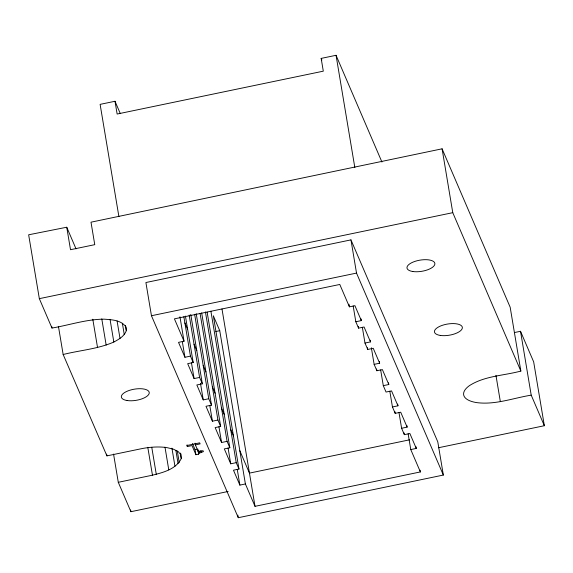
<?xml version="1.0" encoding="UTF-8"?>
<svg xmlns="http://www.w3.org/2000/svg" width="573" height="573" viewBox="0 0 573 573"><rect width="100%" height="100%" fill="white"/><g stroke="black" fill="none" stroke-linecap="round" stroke-linejoin="round"><path stroke-width="0.86" d="M195.092 443.18L195.372 444.877L200.127 443.889L199.683 442.857L186.905 445.515L187.35 446.546L191.998 445.579L195.916 454.711L198.645 454.145L198.358 450.808M58.439 326.352L63.152 354.508C79.991 350.246 97.79 349.072 113.834 342.038C118.804 339.359 124.284 336.33 126.311 330.707L126.01 327.047C121.283 319.963 111.656 319.748 103.999 319.161C86.294 319.276 69.297 325.127 51.978 328.057L39.336 298.655L28.65 234.794L66.747 227.23L76.037 248.883M113.561 454.081L118.282 482.301L152.461 475.189C163.104 472.546 176.119 469.201 181.261 458.536L180.667 453.128M198.788 453.365L203.444 451.603L203.043 450.679L198.294 451.667L195.372 444.877M120.294 113.583L115.001 101.271L100.117 104.365L118.905 216.63M115.001 101.271L117.136 114.041L323.301 71.167L321.166 58.396L336.05 55.295L381.926 162.03M438.366 447.764L544.35 425.718L531.207 395.148C513.222 398.07 495.28 405.032 476.8 402.626A31.938 12.785 -9.5 0 1 469.48 385.6C484.787 375.824 503.789 375.687 520.857 371.075L510.171 307.207L442.084 148.815L91 222.188L94.76 244.664L70.508 249.706L66.747 227.23M39.336 298.655L452.77 212.676L520.857 371.075M350.963 239.879L145.9 282.525L151.458 315.737L238.282 517.706L443.344 475.06L437.786 441.847L350.963 239.879L356.521 273.092L443.344 475.06M151.458 315.737L356.521 273.092M215.806 331.509L219.746 330.685L245.394 483.963L255.014 506.331L420.381 471.937L420.088 470.189M179.943 316.754L184.033 341.221L178.525 342.368L184.936 357.28L190.444 356.134L193.194 362.53L187.679 363.676L194.089 378.588L199.605 377.442L202.348 383.831L196.84 384.977L203.25 399.89L208.765 398.744L211.509 405.14L205.994 406.286L212.411 421.198L217.919 420.052L220.669 426.441L215.154 427.587L221.565 442.499L227.08 441.353L229.823 447.742L224.315 448.888L230.726 463.808L236.234 462.655L238.984 469.051L233.469 470.197L239.879 485.109L245.394 483.963M184.033 341.221L174.421 318.853L339.789 284.466L349.408 306.834L354.916 305.688L361.334 320.601L355.819 321.747L353.183 306.011M355.819 321.747L358.562 328.136L364.077 326.99L370.487 341.902L364.98 343.048L362.344 327.319M364.98 343.048L367.723 349.444L373.238 348.291L379.648 363.21L374.133 364.356L371.354 347.747M514.518 332.533L520.52 331.287L533.664 361.857L544.35 425.718M374.133 364.356L376.884 370.745L382.392 369.599L388.802 384.512L383.294 385.658L380.658 369.929M63.152 354.508L106.922 455.879L141.101 448.774A35.046 14.031 -9.5 0 1 166.929 447.613L173.54 449.225L178.325 451.696L180.953 454.876M389.819 391.23L392.448 406.959L397.963 405.813L397.669 404.065M192.449 443.516L195.064 449.604L197.112 449.175M392.448 406.959L395.198 413.355L400.713 412.209L407.124 427.121L401.609 428.267L398.98 412.539M401.609 428.267L404.359 434.656L409.867 433.51L416.277 448.423L410.769 449.569L408.134 433.84M409.573 439.82L249.456 473.119L239.836 450.75M118.282 482.301L130.916 511.696L228.147 491.476M321.166 58.396L321.868 60.036M397.963 405.813L391.552 390.901L386.037 392.047L383.294 385.658M410.769 449.569L420.381 471.937M219.746 330.685L213.335 315.773L238.984 469.051M184.886 322.928L187.636 329.317M194.046 344.23L196.797 350.626M203.207 365.538L205.951 371.927M212.361 386.839L215.111 393.228M221.522 408.141L224.265 414.537M230.683 429.449L233.426 435.838M520.52 331.287L531.207 395.148M495.946 375.322L500.336 401.566M442.084 148.815L452.77 212.676M415.984 446.675L416.277 448.423M406.83 425.374L407.124 427.121M404.065 432.909L404.359 434.656M336.05 55.295L354.83 167.545M394.904 411.607L395.198 413.355M388.515 382.764L388.802 384.512M379.355 361.463L379.648 363.21M376.59 368.998L376.884 370.745M370.194 340.154L370.487 341.902M367.429 347.689L367.723 349.444M361.04 318.853L361.334 320.601M358.275 326.388L358.562 328.136M348.964 304.191L349.408 306.834M221.98 308.933L255.014 506.331M210.885 311.146L236.234 462.655M237.251 469.38L239.879 485.109M207.132 312.127L229.823 447.742M205.421 311.913L227.08 441.353M228.09 448.072L230.726 463.808M237.838 515.084L238.282 517.706M201.667 312.894L220.669 426.441M200.099 313.567L217.919 420.052M218.936 426.77L221.565 442.499M196.202 313.66L211.509 405.14M194.634 314.333L208.765 398.744M209.775 405.462L212.411 421.198M190.737 314.427L202.348 383.831M189.169 315.1L199.605 377.442M200.471 383.287L203.25 399.89M185.423 316.074L193.194 362.53M183.854 316.747L190.444 356.134M191.461 362.859L194.089 378.588M200.851 450.464L201.137 452.169M182.3 341.551L184.936 357.28M199.318 451.023L199.597 452.727M198.824 451.323L199.11 453.028M197.864 449.11L198.294 451.667M198.079 450.736L198.645 454.145M195.064 449.604L195.916 454.711M187.063 444.849L187.35 446.546M180.388 453.3L181.261 458.536M177.315 451.08L179.22 462.432M175.875 450.378L178.067 463.471M171.929 448.15L174.958 466.293M164.988 447.169L168.784 469.867M151.766 447.32L156.3 474.387M147.791 447.298L152.461 475.189M125.437 325.485L126.311 330.707M122.371 323.258L124.269 334.603M117.093 321.009L120.015 338.471M110.037 319.34L113.834 342.038M101.779 318.882L106.163 345.075M130.63 509.949L130.916 511.696M92.797 319.211L97.51 347.367M106.628 454.117L106.922 455.879M51.685 326.295L51.978 328.057M440.272 335.42A14.132 5.658 -9.5 0 0 462.304 328.243A14.132 5.658 -9.5 0 0 442.621 325.228A14.132 5.658 -9.5 0 0 440.272 335.42M127.163 400.534A14.132 5.658 -9.5 0 0 149.195 393.357A14.132 5.658 -9.5 0 0 129.512 390.342A14.132 5.658 -9.5 0 0 127.163 400.534M412.796 271.509A14.132 5.658 -9.5 0 0 434.828 264.325A14.132 5.658 -9.5 0 0 415.146 261.317A14.132 5.658 -9.5 0 0 412.796 271.509"/></g></svg>
